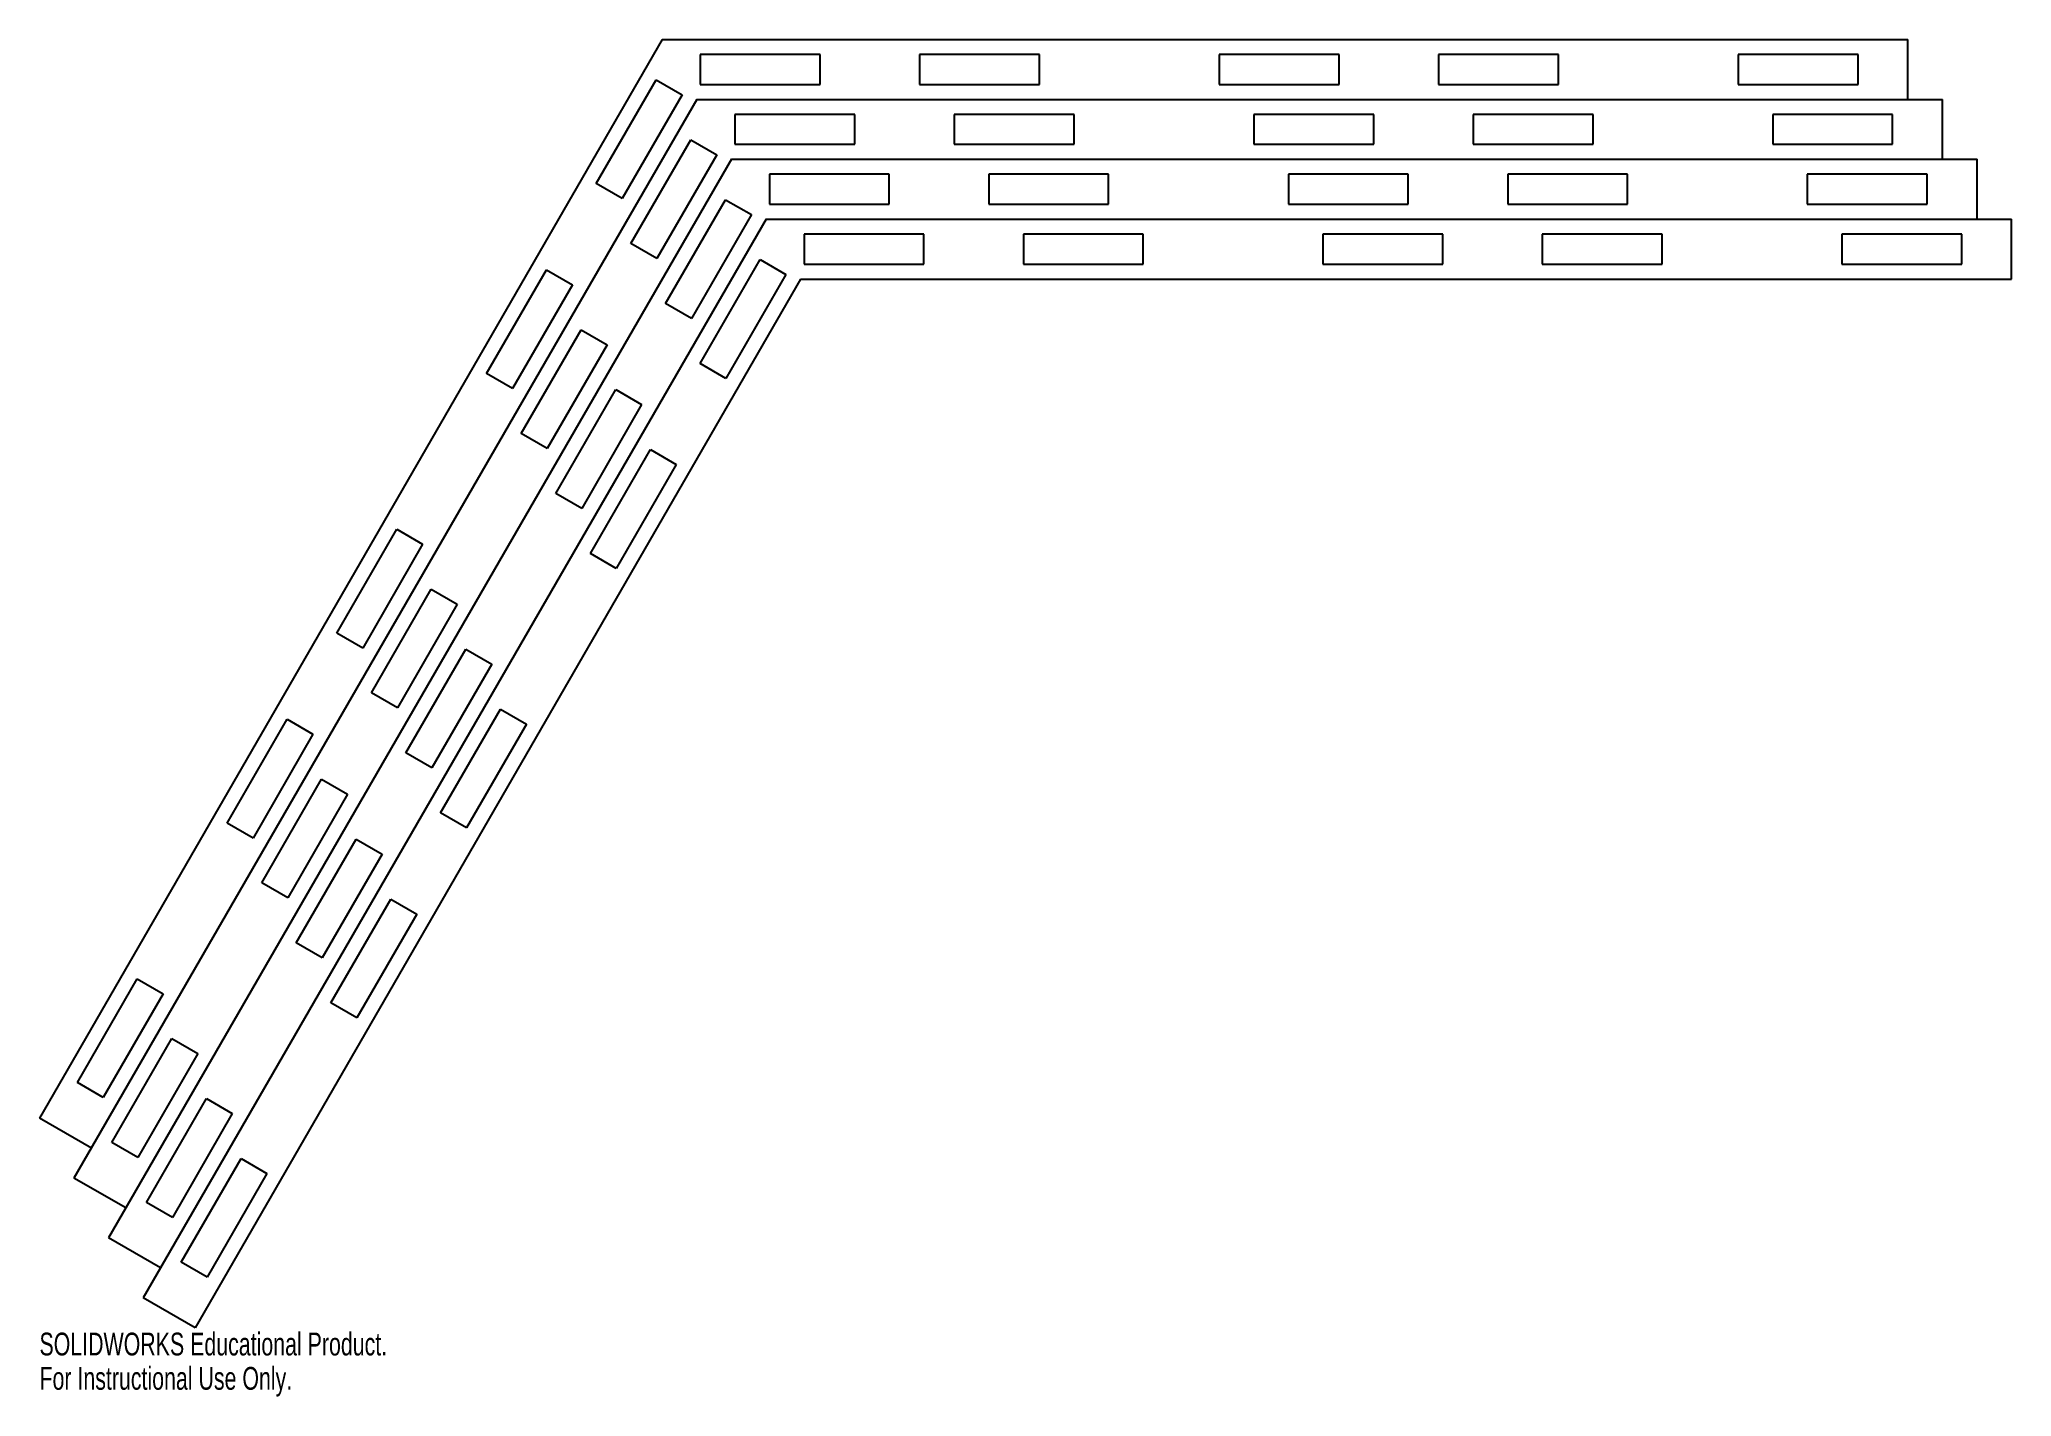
# Model space of a CAD drawing. Header units: inches. Extents: x -9.1 to 7.4, y -10.8 to 0.5.
import ezdxf

# ---------------------------------------------------------------- set-up
doc = ezdxf.new("R2010")
doc.units = ezdxf.units.IN
doc.header["$MEASUREMENT"] = 0
doc.styles.add('SLDTEXTSTYLE0', font='TXT', dxfattribs={"width": 0.7})

msp = doc.modelspace()

# ---------------------------------------------------------------- linework, layer by layer
at = {"color": 7, "linetype": 'Continuous', "lineweight": 25}
for p, q in [((-3.897, 0.5), (-9.093, -8.5)), ((-3.897, 0.5), (6.495, 0.5)), ((6.495, 0), (6.495, 0.5)), ((-2.58, 0.375), (-3.58, 0.375)), ((-3.58, 0.375), (-3.58, 0.125)), ((-2.58, 0.125), (-2.58, 0.375)), ((-1.75, 0.375), (-1.75, 0.125)), ((-0.75, 0.375), (-1.75, 0.375)), ((-0.75, 0.125), (-0.75, 0.375)), ((1.75, 0.375), (0.75, 0.375)), ((0.75, 0.375), (0.75, 0.125)), ((1.75, 0.125), (1.75, 0.375)), ((3.58, 0.375), (2.58, 0.375)), ((2.58, 0.375), (2.58, 0.125)), ((3.58, 0.125), (3.58, 0.375)), ((6.08, 0.375), (5.08, 0.375)), ((5.08, 0.375), (5.08, 0.125)), ((6.08, 0.125), (6.08, 0.375)), ((-4.447, -0.703), (-3.947, 0.163)), ((-3.731, 0.038), (-4.231, -0.828)), ((-3.947, 0.163), (-3.731, 0.038)), ((-3.58, 0.125), (-2.58, 0.125)), ((-1.75, 0.125), (-0.75, 0.125)), ((0.75, 0.125), (1.75, 0.125)), ((2.58, 0.125), (3.58, 0.125)), ((5.08, 0.125), (6.08, 0.125)), ((-3.608, 0), (-8.805, -9)), ((-3.608, 0), (6.784, 0)), ((-3.291, -0.125), (-3.291, -0.375)), ((-2.291, -0.125), (-3.291, -0.125)), ((-2.291, -0.375), (-2.291, -0.125)), ((-1.461, -0.125), (-1.461, -0.375)), ((-0.461, -0.125), (-1.461, -0.125)), ((-0.461, -0.375), (-0.461, -0.125)), ((2.039, -0.125), (1.039, -0.125)), ((1.039, -0.125), (1.039, -0.375)), ((2.039, -0.375), (2.039, -0.125)), ((2.869, -0.125), (2.869, -0.375)), ((3.869, -0.125), (2.869, -0.125)), ((3.869, -0.375), (3.869, -0.125)), ((6.369, -0.125), (5.369, -0.125)), ((5.369, -0.125), (5.369, -0.375)), ((6.369, -0.375), (6.369, -0.125)), ((6.784, -0.5), (6.784, 0)), ((-4.159, -1.203), (-3.659, -0.337)), ((-3.442, -0.462), (-3.942, -1.328)), ((-3.659, -0.337), (-3.442, -0.462)), ((-3.291, -0.375), (-2.291, -0.375)), ((-1.461, -0.375), (-0.461, -0.375)), ((1.039, -0.375), (2.039, -0.375)), ((2.869, -0.375), (3.869, -0.375)), ((5.369, -0.375), (6.369, -0.375)), ((-3.32, -0.5), (-8.516, -9.5)), ((-3.32, -0.5), (7.073, -0.5)), ((-2.003, -0.625), (-3.003, -0.625)), ((-3.003, -0.625), (-3.003, -0.875)), ((-2.003, -0.875), (-2.003, -0.625)), ((-1.173, -0.625), (-1.173, -0.875)), ((-0.173, -0.625), (-1.173, -0.625)), ((-0.173, -0.875), (-0.173, -0.625)), ((2.327, -0.625), (1.327, -0.625)), ((1.327, -0.625), (1.327, -0.875)), ((2.327, -0.875), (2.327, -0.625)), ((3.157, -0.625), (3.157, -0.875)), ((4.157, -0.625), (3.157, -0.625)), ((4.157, -0.875), (4.157, -0.625)), ((6.657, -0.625), (5.657, -0.625)), ((5.657, -0.625), (5.657, -0.875)), ((6.657, -0.875), (6.657, -0.625)), ((7.073, -1), (7.073, -0.5)), ((-4.231, -0.828), (-4.447, -0.703)), ((-3.87, -1.703), (-3.37, -0.837)), ((-3.153, -0.962), (-3.653, -1.828)), ((-3.37, -0.837), (-3.153, -0.962)), ((-3.003, -0.875), (-2.003, -0.875)), ((-1.173, -0.875), (-0.173, -0.875)), ((1.327, -0.875), (2.327, -0.875)), ((3.157, -0.875), (4.157, -0.875)), ((5.657, -0.875), (6.657, -0.875)), ((-3.031, -1), (-8.227, -10)), ((-3.031, -1), (7.361, -1)), ((-1.714, -1.125), (-2.714, -1.125)), ((-2.714, -1.125), (-2.714, -1.375)), ((-1.714, -1.375), (-1.714, -1.125)), ((-0.884, -1.125), (-0.884, -1.375)), ((0.116, -1.125), (-0.884, -1.125)), ((0.116, -1.375), (0.116, -1.125)), ((2.616, -1.125), (1.616, -1.125)), ((1.616, -1.125), (1.616, -1.375)), ((2.616, -1.375), (2.616, -1.125)), ((3.446, -1.125), (3.446, -1.375)), ((4.446, -1.125), (3.446, -1.125)), ((4.446, -1.375), (4.446, -1.125)), ((6.946, -1.125), (5.946, -1.125)), ((5.946, -1.125), (5.946, -1.375)), ((6.946, -1.375), (6.946, -1.125)), ((7.361, -1.5), (7.361, -1)), ((-3.942, -1.328), (-4.159, -1.203)), ((-5.362, -2.288), (-4.862, -1.422)), ((-4.862, -1.422), (-4.646, -1.547)), ((-3.581, -2.203), (-3.081, -1.337)), ((-2.865, -1.462), (-3.365, -2.328)), ((-3.081, -1.337), (-2.865, -1.462)), ((-2.714, -1.375), (-1.714, -1.375)), ((-0.884, -1.375), (0.116, -1.375)), ((1.616, -1.375), (2.616, -1.375)), ((3.446, -1.375), (4.446, -1.375)), ((5.946, -1.375), (6.946, -1.375)), ((-2.742, -1.5), (-7.794, -10.25)), ((-4.646, -1.547), (-5.146, -2.413)), ((-2.742, -1.5), (7.361, -1.5)), ((-3.653, -1.828), (-3.87, -1.703)), ((-5.074, -2.788), (-4.574, -1.922)), ((-4.574, -1.922), (-4.357, -2.047)), ((-4.357, -2.047), (-4.857, -2.913)), ((-5.146, -2.413), (-5.362, -2.288)), ((-3.365, -2.328), (-3.581, -2.203)), ((-4.785, -3.288), (-4.285, -2.422)), ((-4.285, -2.422), (-4.069, -2.547)), ((-4.069, -2.547), (-4.569, -3.413)), ((-4.857, -2.913), (-5.074, -2.788)), ((-4.496, -3.788), (-3.996, -2.922)), ((-3.996, -2.922), (-3.78, -3.047)), ((-3.78, -3.047), (-4.28, -3.913)), ((-4.569, -3.413), (-4.785, -3.288)), ((-6.612, -4.453), (-6.112, -3.587)), ((-6.112, -3.587), (-5.896, -3.712)), ((-5.896, -3.712), (-6.396, -4.578)), ((-4.28, -3.913), (-4.496, -3.788)), ((-6.324, -4.953), (-5.824, -4.087)), ((-5.824, -4.087), (-5.607, -4.212)), ((-5.607, -4.212), (-6.107, -5.078)), ((-6.396, -4.578), (-6.612, -4.453)), ((-6.035, -5.453), (-5.535, -4.587)), ((-5.535, -4.587), (-5.319, -4.712)), ((-5.319, -4.712), (-5.819, -5.578)), ((-6.107, -5.078), (-6.324, -4.953)), ((-5.746, -5.953), (-5.246, -5.087)), ((-5.246, -5.087), (-5.03, -5.212)), ((-7.527, -6.038), (-7.027, -5.172)), ((-7.027, -5.172), (-6.811, -5.297)), ((-5.03, -5.212), (-5.53, -6.078)), ((-6.811, -5.297), (-7.311, -6.163)), ((-5.819, -5.578), (-6.035, -5.453)), ((-7.239, -6.538), (-6.739, -5.672)), ((-6.739, -5.672), (-6.522, -5.797)), ((-6.522, -5.797), (-7.022, -6.663)), ((-7.311, -6.163), (-7.527, -6.038)), ((-5.53, -6.078), (-5.746, -5.953)), ((-6.95, -7.038), (-6.45, -6.172)), ((-6.45, -6.172), (-6.234, -6.297)), ((-6.234, -6.297), (-6.734, -7.163)), ((-7.022, -6.663), (-7.239, -6.538)), ((-6.661, -7.538), (-6.161, -6.672)), ((-6.161, -6.672), (-5.945, -6.797)), ((-5.945, -6.797), (-6.445, -7.663)), ((-6.734, -7.163), (-6.95, -7.038)), ((-8.777, -8.203), (-8.277, -7.337)), ((-8.277, -7.337), (-8.061, -7.462)), ((-8.061, -7.462), (-8.561, -8.328)), ((-6.445, -7.663), (-6.661, -7.538)), ((-8.489, -8.703), (-7.989, -7.837)), ((-7.989, -7.837), (-7.772, -7.962)), ((-7.772, -7.962), (-8.272, -8.828)), ((-8.561, -8.328), (-8.777, -8.203)), ((-8.2, -9.203), (-7.7, -8.337)), ((-7.7, -8.337), (-7.484, -8.462)), ((-8.66, -8.75), (-9.093, -8.5)), ((-7.484, -8.462), (-7.984, -9.328)), ((-8.272, -8.828), (-8.489, -8.703)), ((-7.911, -9.703), (-7.411, -8.837)), ((-7.411, -8.837), (-7.195, -8.962)), ((-8.372, -9.25), (-8.805, -9)), ((-7.195, -8.962), (-7.695, -9.828)), ((-7.984, -9.328), (-8.2, -9.203)), ((-8.083, -9.75), (-8.516, -9.5)), ((-7.695, -9.828), (-7.911, -9.703)), ((-7.794, -10.25), (-8.227, -10))]:
    msp.add_line(p, q, dxfattribs=at)

# ---------------------------------------------------------------- texts
at = {"color": 7, "linetype": 'Continuous', "char_height": 0.1903, "attachment_point": 1, "style": 'SLDTEXTSTYLE0'}
for s, insert in [('SOLIDWORKS Educational Product.', (-9.093, -10.29)), ('For Instructional Use Only.', (-9.093, -10.576))]:
    msp.add_mtext(s, dxfattribs=dict(at, insert=insert))

doc.saveas('drawing.dxf')
